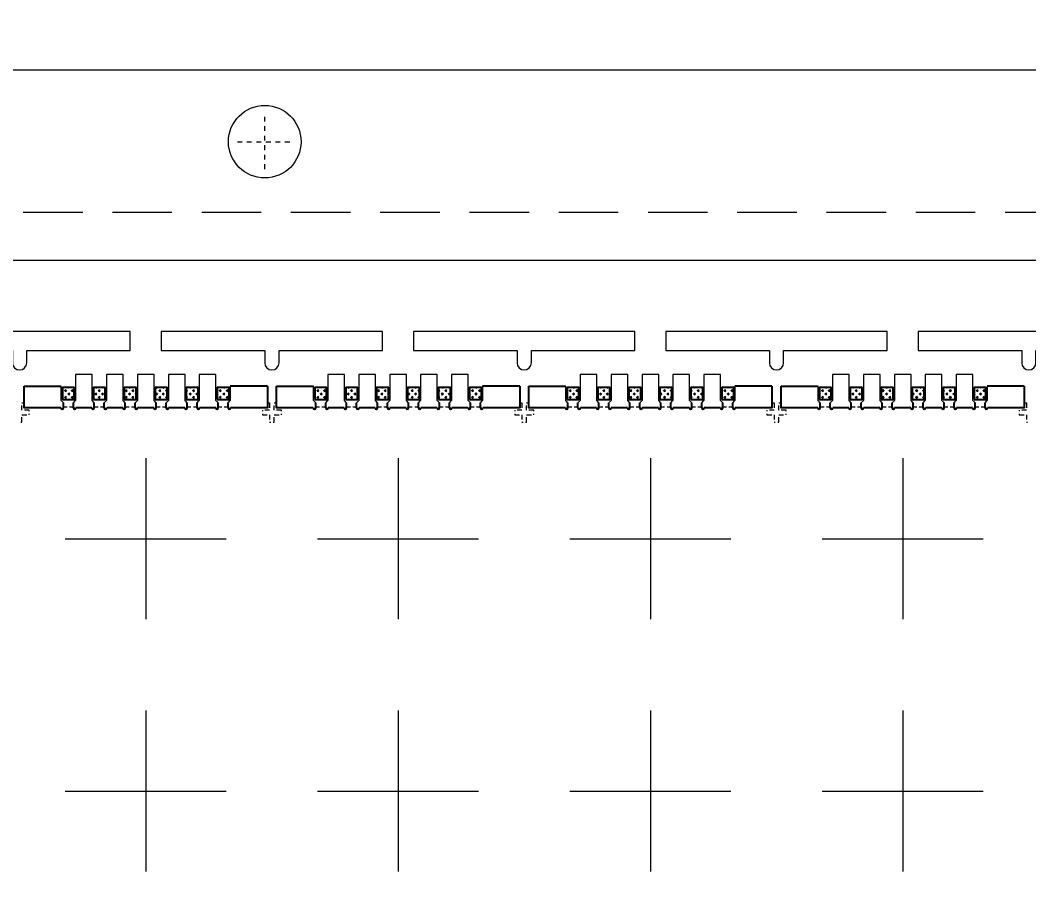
# Model space of a CAD drawing. Extents: x 2505 to 2922, y -308 to -10.
# Drawn here: x 2634.84 to 2656.03, y -91.64 to -73.31 of the extents above; entities that cross this region are included whole.
import ezdxf

# ---------------------------------------------------------------- set-up
doc = ezdxf.new("R2010")
doc.units = 0
doc.header["$LTSCALE"] = 5
doc.header["$MEASUREMENT"] = 0
for name, pattern in [('CENTER', [2, 1.25, -0.25, 0.25, -0.25]), ('HIDDEN', [0.375, 0.25, -0.125]), ('HIDDEN2', [4.7625, 3.175, -1.5875])]:
    doc.linetypes.add(name, pattern=pattern)
doc.layers.get('0').update_dxf_attribs({"linetype": 'CONTINUOUS'})
for name, color, linetype in [('1', 7, 'CONTINUOUS'), ('1D', 4, 'CONTINUOUS'), ('PLATING', 3, 'CONTINUOUS'), ('中心线', 1, 'CENTER')]:
    doc.layers.add(name, color=color, linetype=linetype)

msp = doc.modelspace()

# ---------------------------------------------------------------- hatches: boundary and pattern name
at = {"layer": 'PLATING', "lineweight": -3}
h = msp.add_hatch(dxfattribs=at)
h.set_pattern_fill('CROSS', color=3, scale=0.1)
h.set_pattern_definition([(315, (145.12963, -128.79987), (-0.070710678, -0.070710678), [0.05, -0.05]), (225, (145.16498, -128.79987), (-0.070710678, 0.070710678), [0.05, -0.05])])
h.paths.add_polyline_path([(2637.029, -81.0245), (2637.029, -81.2745), (2637.279, -81.2745), (2637.279, -81.0245)])
h.paths.add_polyline_path([(2636.379, -81.0245), (2636.379, -81.2745), (2636.629, -81.2745), (2636.629, -81.0245)])
h.paths.add_polyline_path([(2638.329, -81.0245), (2638.329, -81.2745), (2638.579, -81.2745), (2638.579, -81.0245)])
h.paths.add_polyline_path([(2635.729, -81.0245), (2635.729, -81.2745), (2635.979, -81.2745), (2635.979, -81.0245)])
h.paths.add_polyline_path([(2638.979, -81.0245), (2638.979, -81.2745), (2639.229, -81.2745), (2639.229, -81.0245)])
h.paths.add_polyline_path([(2637.679, -81.0245), (2637.679, -81.2745), (2637.929, -81.2745), (2637.929, -81.0245)])
h = msp.add_hatch(dxfattribs=at)
h.set_pattern_fill('CROSS', color=3, scale=0.1)
h.set_pattern_definition([(315, (150.42963, -128.79987), (-0.070710678, -0.070710678), [0.05, -0.05]), (225, (150.46498, -128.79987), (-0.070710678, 0.070710678), [0.05, -0.05])])
h.paths.add_polyline_path([(2642.329, -81.0245), (2642.329, -81.2745), (2642.579, -81.2745), (2642.579, -81.0245)])
h.paths.add_polyline_path([(2641.679, -81.0245), (2641.679, -81.2745), (2641.929, -81.2745), (2641.929, -81.0245)])
h.paths.add_polyline_path([(2643.629, -81.0245), (2643.629, -81.2745), (2643.879, -81.2745), (2643.879, -81.0245)])
h.paths.add_polyline_path([(2641.029, -81.0245), (2641.029, -81.2745), (2641.279, -81.2745), (2641.279, -81.0245)])
h.paths.add_polyline_path([(2644.279, -81.0245), (2644.279, -81.2745), (2644.529, -81.2745), (2644.529, -81.0245)])
h.paths.add_polyline_path([(2642.979, -81.0245), (2642.979, -81.2745), (2643.229, -81.2745), (2643.229, -81.0245)])
h = msp.add_hatch(dxfattribs=at)
h.set_pattern_fill('CROSS', color=3, scale=0.1)
h.set_pattern_definition([(315, (155.72963, -128.79987), (-0.070710678, -0.070710678), [0.05, -0.05]), (225, (155.76498, -128.79987), (-0.070710678, 0.070710678), [0.05, -0.05])])
h.paths.add_polyline_path([(2647.629, -81.0245), (2647.629, -81.2745), (2647.879, -81.2745), (2647.879, -81.0245)])
h.paths.add_polyline_path([(2646.979, -81.0245), (2646.979, -81.2745), (2647.229, -81.2745), (2647.229, -81.0245)])
h.paths.add_polyline_path([(2648.929, -81.0245), (2648.929, -81.2745), (2649.179, -81.2745), (2649.179, -81.0245)])
h.paths.add_polyline_path([(2646.329, -81.0245), (2646.329, -81.2745), (2646.579, -81.2745), (2646.579, -81.0245)])
h.paths.add_polyline_path([(2649.579, -81.0245), (2649.579, -81.2745), (2649.829, -81.2745), (2649.829, -81.0245)])
h.paths.add_polyline_path([(2648.279, -81.0245), (2648.279, -81.2745), (2648.529, -81.2745), (2648.529, -81.0245)])
h = msp.add_hatch(dxfattribs=at)
h.set_pattern_fill('CROSS', color=3, scale=0.1)
h.set_pattern_definition([(315, (161.02963, -128.79987), (-0.070710678, -0.070710678), [0.05, -0.05]), (225, (161.06498, -128.79987), (-0.070710678, 0.070710678), [0.05, -0.05])])
h.paths.add_polyline_path([(2652.929, -81.0245), (2652.929, -81.2745), (2653.179, -81.2745), (2653.179, -81.0245)])
h.paths.add_polyline_path([(2652.279, -81.0245), (2652.279, -81.2745), (2652.529, -81.2745), (2652.529, -81.0245)])
h.paths.add_polyline_path([(2654.229, -81.0245), (2654.229, -81.2745), (2654.479, -81.2745), (2654.479, -81.0245)])
h.paths.add_polyline_path([(2651.629, -81.0245), (2651.629, -81.2745), (2651.879, -81.2745), (2651.879, -81.0245)])
h.paths.add_polyline_path([(2654.879, -81.0245), (2654.879, -81.2745), (2655.129, -81.2745), (2655.129, -81.0245)])
h.paths.add_polyline_path([(2653.579, -81.0245), (2653.579, -81.2745), (2653.829, -81.2745), (2653.829, -81.0245)])

# ---------------------------------------------------------------- linework, layer by layer
for p, q in [((2634.924, -80.9995, -0.0325), (2635.704, -80.9995, -0.0325)), ((2640.034, -80.9995, -0.0325), (2639.254, -80.9995, -0.0325)), ((2640.224, -80.9995, -0.0325), (2641.004, -80.9995, -0.0325)), ((2645.334, -80.9995, -0.0325), (2644.554, -80.9995, -0.0325)), ((2645.524, -80.9995, -0.0325), (2646.304, -80.9995, -0.0325)), ((2650.634, -80.9995, -0.0325), (2649.854, -80.9995, -0.0325)), ((2650.824, -80.9995, -0.0325), (2651.604, -80.9995, -0.0325)), ((2655.934, -80.9995, -0.0325), (2655.154, -80.9995, -0.0325)), ((2635.749, -81.4545, -0.0325), (2635.749, -81.3495, -0.0325)), ((2635.959, -81.4545, -0.0325), (2635.959, -81.3495, -0.0325)), ((2636.399, -81.4545, -0.0325), (2636.399, -81.3495, -0.0325)), ((2636.609, -81.4545, -0.0325), (2636.609, -81.3495, -0.0325)), ((2637.049, -81.4545, -0.0325), (2637.049, -81.3495, -0.0325)), ((2637.259, -81.4545, -0.0325), (2637.259, -81.3495, -0.0325)), ((2637.699, -81.4545, -0.0325), (2637.699, -81.3495, -0.0325)), ((2637.909, -81.4545, -0.0325), (2637.909, -81.3495, -0.0325)), ((2638.349, -81.4545, -0.0325), (2638.349, -81.3495, -0.0325)), ((2638.559, -81.4545, -0.0325), (2638.559, -81.3495, -0.0325)), ((2638.999, -81.4545, -0.0325), (2638.999, -81.3495, -0.0325)), ((2639.209, -81.4545, -0.0325), (2639.209, -81.3495, -0.0325)), ((2641.049, -81.4545, -0.0325), (2641.049, -81.3495, -0.0325)), ((2641.259, -81.4545, -0.0325), (2641.259, -81.3495, -0.0325)), ((2641.699, -81.4545, -0.0325), (2641.699, -81.3495, -0.0325)), ((2641.909, -81.4545, -0.0325), (2641.909, -81.3495, -0.0325)), ((2642.349, -81.4545, -0.0325), (2642.349, -81.3495, -0.0325)), ((2642.559, -81.4545, -0.0325), (2642.559, -81.3495, -0.0325)), ((2642.999, -81.4545, -0.0325), (2642.999, -81.3495, -0.0325)), ((2643.209, -81.4545, -0.0325), (2643.209, -81.3495, -0.0325)), ((2643.649, -81.4545, -0.0325), (2643.649, -81.3495, -0.0325)), ((2643.859, -81.4545, -0.0325), (2643.859, -81.3495, -0.0325)), ((2644.299, -81.4545, -0.0325), (2644.299, -81.3495, -0.0325)), ((2644.509, -81.4545, -0.0325), (2644.509, -81.3495, -0.0325)), ((2646.349, -81.4545, -0.0325), (2646.349, -81.3495, -0.0325)), ((2646.559, -81.4545, -0.0325), (2646.559, -81.3495, -0.0325)), ((2646.999, -81.4545, -0.0325), (2646.999, -81.3495, -0.0325)), ((2647.209, -81.4545, -0.0325), (2647.209, -81.3495, -0.0325)), ((2647.649, -81.4545, -0.0325), (2647.649, -81.3495, -0.0325)), ((2647.859, -81.4545, -0.0325), (2647.859, -81.3495, -0.0325)), ((2648.299, -81.4545, -0.0325), (2648.299, -81.3495, -0.0325)), ((2648.509, -81.4545, -0.0325), (2648.509, -81.3495, -0.0325)), ((2648.949, -81.4545, -0.0325), (2648.949, -81.3495, -0.0325)), ((2649.159, -81.4545, -0.0325), (2649.159, -81.3495, -0.0325)), ((2649.599, -81.4545, -0.0325), (2649.599, -81.3495, -0.0325)), ((2649.809, -81.4545, -0.0325), (2649.809, -81.3495, -0.0325)), ((2651.649, -81.4545, -0.0325), (2651.649, -81.3495, -0.0325)), ((2651.859, -81.4545, -0.0325), (2651.859, -81.3495, -0.0325)), ((2652.299, -81.4545, -0.0325), (2652.299, -81.3495, -0.0325)), ((2652.509, -81.4545, -0.0325), (2652.509, -81.3495, -0.0325)), ((2652.949, -81.4545, -0.0325), (2652.949, -81.3495, -0.0325)), ((2653.159, -81.4545, -0.0325), (2653.159, -81.3495, -0.0325)), ((2653.599, -81.4545, -0.0325), (2653.599, -81.3495, -0.0325)), ((2653.809, -81.4545, -0.0325), (2653.809, -81.3495, -0.0325)), ((2654.249, -81.4545, -0.0325), (2654.249, -81.3495, -0.0325)), ((2654.459, -81.4545, -0.0325), (2654.459, -81.3495, -0.0325)), ((2654.899, -81.4545, -0.0325), (2654.899, -81.3495, -0.0325)), ((2655.109, -81.4545, -0.0325), (2655.109, -81.3495, -0.0325))]:
    msp.add_line(p, q)
at = {"lineweight": 0, "elevation": -0.0325}
msp.add_lwpolyline([(2677.229, -152.3495), (2601.729, -152.3495), (2600.729, -151.3495), (2600.729, -140.8495), (2601.329, -140.8495, 0.4142136), (2601.729, -140.4495), (2601.729, -121.2495, 0.4142136), (2601.329, -120.8495), (2600.729, -120.8495), (2600.729, -105.8495), (2601.329, -105.8495, 0.4142136), (2601.729, -105.4495), (2601.729, -86.2495, 0.4142136), (2601.329, -85.8495), (2600.729, -85.8495), (2600.729, -75.3495), (2601.729, -74.3495), (2677.229, -74.3495)], format="xyb", dxfattribs=at)
at = {"color": 1, "lineweight": 0, "elevation": -0.0325}
msp.add_lwpolyline([(2677.229, -148.3495), (2605.229, -148.3495), (2605.229, -78.3495), (2677.229, -78.3495)], dxfattribs=at)
at = {"lineweight": 0, "elevation": -0.0325}
for points in [[(2634.679, -80.5045, 1), (2634.979, -80.5045), (2634.979, -80.2495), (2637.154, -80.2495), (2637.154, -79.8495), (2632.504, -79.8495), (2632.504, -80.2495), (2634.679, -80.2495)], [(2639.979, -80.5045, 1), (2640.279, -80.5045), (2640.279, -80.2495), (2642.454, -80.2495), (2642.454, -79.8495), (2637.804, -79.8495), (2637.804, -80.2495), (2639.979, -80.2495)], [(2645.279, -80.5045, 1), (2645.579, -80.5045), (2645.579, -80.2495), (2647.754, -80.2495), (2647.754, -79.8495), (2643.104, -79.8495), (2643.104, -80.2495), (2645.279, -80.2495)], [(2650.579, -80.5045, 1), (2650.879, -80.5045), (2650.879, -80.2495), (2653.054, -80.2495), (2653.054, -79.8495), (2648.404, -79.8495), (2648.404, -80.2495), (2650.579, -80.2495)], [(2655.879, -80.5045, 1), (2656.179, -80.5045), (2656.179, -80.2495), (2658.354, -80.2495), (2658.354, -79.8495), (2653.704, -79.8495), (2653.704, -80.2495), (2655.879, -80.2495)]]:
    msp.add_lwpolyline(points, format="xyb", close=True, dxfattribs=at)
at = {"elevation": -0.0325}
for points in [[(2635.699, -81.4545), (2634.924, -81.4545), (2634.924, -80.9995)], [(2640.034, -80.9995), (2640.034, -81.4545), (2639.259, -81.4545)], [(2640.999, -81.4545), (2640.224, -81.4545), (2640.224, -80.9995)], [(2645.334, -80.9995), (2645.334, -81.4545), (2644.559, -81.4545)], [(2646.299, -81.4545), (2645.524, -81.4545), (2645.524, -80.9995)], [(2650.634, -80.9995), (2650.634, -81.4545), (2649.859, -81.4545)], [(2651.599, -81.4545), (2650.824, -81.4545), (2650.824, -80.9995)], [(2655.934, -80.9995), (2655.934, -81.4545), (2655.159, -81.4545)], [(2636.349, -81.4545), (2636.009, -81.4545)], [(2636.999, -81.4545), (2636.659, -81.4545)], [(2637.649, -81.4545), (2637.309, -81.4545)], [(2638.299, -81.4545), (2637.959, -81.4545)], [(2638.949, -81.4545), (2638.609, -81.4545)], [(2641.649, -81.4545), (2641.309, -81.4545)], [(2642.299, -81.4545), (2641.959, -81.4545)], [(2642.949, -81.4545), (2642.609, -81.4545)], [(2643.599, -81.4545), (2643.259, -81.4545)], [(2644.249, -81.4545), (2643.909, -81.4545)], [(2646.949, -81.4545), (2646.609, -81.4545)], [(2647.599, -81.4545), (2647.259, -81.4545)], [(2648.249, -81.4545), (2647.909, -81.4545)], [(2648.899, -81.4545), (2648.559, -81.4545)], [(2649.549, -81.4545), (2649.209, -81.4545)], [(2652.249, -81.4545), (2651.909, -81.4545)], [(2652.899, -81.4545), (2652.559, -81.4545)], [(2653.549, -81.4545), (2653.209, -81.4545)], [(2654.199, -81.4545), (2653.859, -81.4545)], [(2654.849, -81.4545), (2654.509, -81.4545)]]:
    msp.add_lwpolyline(points, dxfattribs=at)
at = {"lineweight": 0}
msp.add_circle((2639.979, -75.8615, -0.0325), 0.762, dxfattribs=at)
for centre in [(2635.724, -81.4545, -0.0325), (2635.984, -81.4545, -0.0325), (2636.374, -81.4545, -0.0325), (2636.634, -81.4545, -0.0325), (2637.024, -81.4545, -0.0325), (2637.284, -81.4545, -0.0325), (2637.674, -81.4545, -0.0325), (2637.934, -81.4545, -0.0325), (2638.324, -81.4545, -0.0325), (2638.584, -81.4545, -0.0325), (2638.974, -81.4545, -0.0325), (2639.234, -81.4545, -0.0325), (2641.024, -81.4545, -0.0325), (2641.284, -81.4545, -0.0325), (2641.674, -81.4545, -0.0325), (2641.934, -81.4545, -0.0325), (2642.324, -81.4545, -0.0325), (2642.584, -81.4545, -0.0325), (2642.974, -81.4545, -0.0325), (2643.234, -81.4545, -0.0325), (2643.624, -81.4545, -0.0325), (2643.884, -81.4545, -0.0325), (2644.274, -81.4545, -0.0325), (2644.534, -81.4545, -0.0325), (2646.324, -81.4545, -0.0325), (2646.584, -81.4545, -0.0325), (2646.974, -81.4545, -0.0325), (2647.234, -81.4545, -0.0325), (2647.624, -81.4545, -0.0325), (2647.884, -81.4545, -0.0325), (2648.274, -81.4545, -0.0325), (2648.534, -81.4545, -0.0325), (2648.924, -81.4545, -0.0325), (2649.184, -81.4545, -0.0325), (2649.574, -81.4545, -0.0325), (2649.834, -81.4545, -0.0325), (2651.624, -81.4545, -0.0325), (2651.884, -81.4545, -0.0325), (2652.274, -81.4545, -0.0325), (2652.534, -81.4545, -0.0325), (2652.924, -81.4545, -0.0325), (2653.184, -81.4545, -0.0325), (2653.574, -81.4545, -0.0325), (2653.834, -81.4545, -0.0325), (2654.224, -81.4545, -0.0325), (2654.484, -81.4545, -0.0325), (2654.874, -81.4545, -0.0325), (2655.134, -81.4545, -0.0325)]:
    msp.add_arc(centre, 0.025, 180, 360)
at = {"layer": '1', "color": 0, "lineweight": 0}
for p, q in [((2636.004, -80.7495, -0.0325), (2636.004, -81.2995, -0.0325)), ((2636.354, -80.7495, -0.0325), (2636.004, -80.7495, -0.0325)), ((2636.354, -81.2995, -0.0325), (2636.354, -80.7495, -0.0325)), ((2636.654, -80.7495, -0.0325), (2636.654, -81.2995, -0.0325)), ((2637.004, -80.7495, -0.0325), (2636.654, -80.7495, -0.0325)), ((2637.004, -81.2995, -0.0325), (2637.004, -80.7495, -0.0325)), ((2637.304, -80.7495, -0.0325), (2637.304, -81.2995, -0.0325)), ((2637.654, -80.7495, -0.0325), (2637.304, -80.7495, -0.0325)), ((2637.654, -81.2995, -0.0325), (2637.654, -80.7495, -0.0325)), ((2637.954, -80.7495, -0.0325), (2637.954, -81.2995, -0.0325)), ((2638.304, -80.7495, -0.0325), (2637.954, -80.7495, -0.0325)), ((2638.304, -81.2995, -0.0325), (2638.304, -80.7495, -0.0325)), ((2638.604, -80.7495, -0.0325), (2638.604, -81.2995, -0.0325)), ((2638.954, -80.7495, -0.0325), (2638.604, -80.7495, -0.0325)), ((2638.954, -81.2995, -0.0325), (2638.954, -80.7495, -0.0325)), ((2641.304, -80.7495, -0.0325), (2641.304, -81.2995, -0.0325)), ((2641.654, -80.7495, -0.0325), (2641.304, -80.7495, -0.0325)), ((2641.654, -81.2995, -0.0325), (2641.654, -80.7495, -0.0325)), ((2641.954, -80.7495, -0.0325), (2641.954, -81.2995, -0.0325)), ((2642.304, -80.7495, -0.0325), (2641.954, -80.7495, -0.0325)), ((2642.304, -81.2995, -0.0325), (2642.304, -80.7495, -0.0325)), ((2642.604, -80.7495, -0.0325), (2642.604, -81.2995, -0.0325)), ((2642.954, -80.7495, -0.0325), (2642.604, -80.7495, -0.0325)), ((2642.954, -81.2995, -0.0325), (2642.954, -80.7495, -0.0325)), ((2643.254, -80.7495, -0.0325), (2643.254, -81.2995, -0.0325)), ((2643.604, -80.7495, -0.0325), (2643.254, -80.7495, -0.0325)), ((2643.604, -81.2995, -0.0325), (2643.604, -80.7495, -0.0325)), ((2643.904, -80.7495, -0.0325), (2643.904, -81.2995, -0.0325)), ((2644.254, -80.7495, -0.0325), (2643.904, -80.7495, -0.0325)), ((2644.254, -81.2995, -0.0325), (2644.254, -80.7495, -0.0325)), ((2646.604, -80.7495, -0.0325), (2646.604, -81.2995, -0.0325)), ((2646.954, -80.7495, -0.0325), (2646.604, -80.7495, -0.0325)), ((2646.954, -81.2995, -0.0325), (2646.954, -80.7495, -0.0325)), ((2647.254, -80.7495, -0.0325), (2647.254, -81.2995, -0.0325)), ((2647.604, -80.7495, -0.0325), (2647.254, -80.7495, -0.0325)), ((2647.604, -81.2995, -0.0325), (2647.604, -80.7495, -0.0325)), ((2647.904, -80.7495, -0.0325), (2647.904, -81.2995, -0.0325)), ((2648.254, -80.7495, -0.0325), (2647.904, -80.7495, -0.0325)), ((2648.254, -81.2995, -0.0325), (2648.254, -80.7495, -0.0325)), ((2648.554, -80.7495, -0.0325), (2648.554, -81.2995, -0.0325)), ((2648.904, -80.7495, -0.0325), (2648.554, -80.7495, -0.0325)), ((2648.904, -81.2995, -0.0325), (2648.904, -80.7495, -0.0325)), ((2649.204, -80.7495, -0.0325), (2649.204, -81.2995, -0.0325)), ((2649.554, -80.7495, -0.0325), (2649.204, -80.7495, -0.0325)), ((2649.554, -81.2995, -0.0325), (2649.554, -80.7495, -0.0325)), ((2651.904, -80.7495, -0.0325), (2651.904, -81.2995, -0.0325)), ((2652.254, -80.7495, -0.0325), (2651.904, -80.7495, -0.0325)), ((2652.254, -81.2995, -0.0325), (2652.254, -80.7495, -0.0325)), ((2652.554, -80.7495, -0.0325), (2652.554, -81.2995, -0.0325)), ((2652.904, -80.7495, -0.0325), (2652.554, -80.7495, -0.0325)), ((2652.904, -81.2995, -0.0325), (2652.904, -80.7495, -0.0325)), ((2653.204, -80.7495, -0.0325), (2653.204, -81.2995, -0.0325)), ((2653.554, -80.7495, -0.0325), (2653.204, -80.7495, -0.0325)), ((2653.554, -81.2995, -0.0325), (2653.554, -80.7495, -0.0325)), ((2653.854, -80.7495, -0.0325), (2653.854, -81.2995, -0.0325)), ((2654.204, -80.7495, -0.0325), (2653.854, -80.7495, -0.0325)), ((2654.204, -81.2995, -0.0325), (2654.204, -80.7495, -0.0325)), ((2654.504, -80.7495, -0.0325), (2654.504, -81.2995, -0.0325)), ((2654.854, -80.7495, -0.0325), (2654.504, -80.7495, -0.0325)), ((2654.854, -81.2995, -0.0325), (2654.854, -80.7495, -0.0325)), ((2635.704, -81.2995, -0.0325), (2635.704, -80.9995, -0.0325)), ((2639.254, -80.9995, -0.0325), (2639.254, -81.2995, -0.0325)), ((2641.004, -81.2995, -0.0325), (2641.004, -80.9995, -0.0325)), ((2644.554, -80.9995, -0.0325), (2644.554, -81.2995, -0.0325)), ((2646.304, -81.2995, -0.0325), (2646.304, -80.9995, -0.0325)), ((2649.854, -80.9995, -0.0325), (2649.854, -81.2995, -0.0325)), ((2651.604, -81.2995, -0.0325), (2651.604, -80.9995, -0.0325)), ((2655.154, -80.9995, -0.0325), (2655.154, -81.2995, -0.0325)), ((2635.749, -81.3495, -0.0325), (2635.704, -81.2995, -0.0325)), ((2635.959, -81.3495, -0.0325), (2636.004, -81.2995, -0.0325)), ((2636.399, -81.3495, -0.0325), (2636.354, -81.2995, -0.0325)), ((2636.609, -81.3495, -0.0325), (2636.654, -81.2995, -0.0325)), ((2637.049, -81.3495, -0.0325), (2637.004, -81.2995, -0.0325)), ((2637.259, -81.3495, -0.0325), (2637.304, -81.2995, -0.0325)), ((2637.699, -81.3495, -0.0325), (2637.654, -81.2995, -0.0325)), ((2637.909, -81.3495, -0.0325), (2637.954, -81.2995, -0.0325)), ((2638.349, -81.3495, -0.0325), (2638.304, -81.2995, -0.0325)), ((2638.559, -81.3495, -0.0325), (2638.604, -81.2995, -0.0325)), ((2638.999, -81.3495, -0.0325), (2638.954, -81.2995, -0.0325)), ((2639.209, -81.3495, -0.0325), (2639.254, -81.2995, -0.0325)), ((2641.049, -81.3495, -0.0325), (2641.004, -81.2995, -0.0325)), ((2641.259, -81.3495, -0.0325), (2641.304, -81.2995, -0.0325)), ((2641.699, -81.3495, -0.0325), (2641.654, -81.2995, -0.0325)), ((2641.909, -81.3495, -0.0325), (2641.954, -81.2995, -0.0325)), ((2642.349, -81.3495, -0.0325), (2642.304, -81.2995, -0.0325)), ((2642.559, -81.3495, -0.0325), (2642.604, -81.2995, -0.0325)), ((2642.999, -81.3495, -0.0325), (2642.954, -81.2995, -0.0325)), ((2643.209, -81.3495, -0.0325), (2643.254, -81.2995, -0.0325)), ((2643.649, -81.3495, -0.0325), (2643.604, -81.2995, -0.0325)), ((2643.859, -81.3495, -0.0325), (2643.904, -81.2995, -0.0325)), ((2644.299, -81.3495, -0.0325), (2644.254, -81.2995, -0.0325)), ((2644.509, -81.3495, -0.0325), (2644.554, -81.2995, -0.0325)), ((2646.349, -81.3495, -0.0325), (2646.304, -81.2995, -0.0325)), ((2646.559, -81.3495, -0.0325), (2646.604, -81.2995, -0.0325)), ((2646.999, -81.3495, -0.0325), (2646.954, -81.2995, -0.0325)), ((2647.209, -81.3495, -0.0325), (2647.254, -81.2995, -0.0325)), ((2647.649, -81.3495, -0.0325), (2647.604, -81.2995, -0.0325)), ((2647.859, -81.3495, -0.0325), (2647.904, -81.2995, -0.0325)), ((2648.299, -81.3495, -0.0325), (2648.254, -81.2995, -0.0325)), ((2648.509, -81.3495, -0.0325), (2648.554, -81.2995, -0.0325)), ((2648.949, -81.3495, -0.0325), (2648.904, -81.2995, -0.0325)), ((2649.159, -81.3495, -0.0325), (2649.204, -81.2995, -0.0325)), ((2649.599, -81.3495, -0.0325), (2649.554, -81.2995, -0.0325)), ((2649.809, -81.3495, -0.0325), (2649.854, -81.2995, -0.0325)), ((2651.649, -81.3495, -0.0325), (2651.604, -81.2995, -0.0325)), ((2651.859, -81.3495, -0.0325), (2651.904, -81.2995, -0.0325)), ((2652.299, -81.3495, -0.0325), (2652.254, -81.2995, -0.0325)), ((2652.509, -81.3495, -0.0325), (2652.554, -81.2995, -0.0325)), ((2652.949, -81.3495, -0.0325), (2652.904, -81.2995, -0.0325)), ((2653.159, -81.3495, -0.0325), (2653.204, -81.2995, -0.0325)), ((2653.599, -81.3495, -0.0325), (2653.554, -81.2995, -0.0325)), ((2653.809, -81.3495, -0.0325), (2653.854, -81.2995, -0.0325)), ((2654.249, -81.3495, -0.0325), (2654.204, -81.2995, -0.0325)), ((2654.459, -81.3495, -0.0325), (2654.504, -81.2995, -0.0325)), ((2654.899, -81.3495, -0.0325), (2654.854, -81.2995, -0.0325)), ((2655.109, -81.3495, -0.0325), (2655.154, -81.2995, -0.0325))]:
    msp.add_line(p, q, dxfattribs=at)
at = {"layer": '1D', "color": 4, "linetype": 'HIDDEN', "lineweight": 0, "ltscale": 0.05}
for p, q in [((2639.979, -76.4365, -0.0325), (2639.979, -75.2865, -0.0325)), ((2639.404, -75.8615, -0.0325), (2640.554, -75.8615, -0.0325))]:
    msp.add_line(p, q, dxfattribs=at)
at = {"layer": '1D', "color": 4, "linetype": 'HIDDEN', "lineweight": 0}
msp.add_line((2681.155, -77.3495, -0.0325), (2600.729, -77.3495, -0.0325), dxfattribs=at)
at = {"layer": '1D', "color": 4, "linetype": 'HIDDEN', "lineweight": 0, "ltscale": 0.05, "elevation": -0.0325}
for points in [[(2635.029, -81.5245), (2635.029, -81.4995), (2634.879, -81.4995), (2634.879, -81.3495), (2634.924, -81.3495)], [(2640.034, -81.3495), (2640.079, -81.3495), (2640.079, -81.4995), (2639.929, -81.4995), (2639.929, -81.5245)], [(2640.329, -81.5245), (2640.329, -81.4995), (2640.179, -81.4995), (2640.179, -81.3495), (2640.224, -81.3495)], [(2645.334, -81.3495), (2645.379, -81.3495), (2645.379, -81.4995), (2645.229, -81.4995), (2645.229, -81.5245)], [(2645.629, -81.5245), (2645.629, -81.4995), (2645.479, -81.4995), (2645.479, -81.3495), (2645.524, -81.3495)], [(2650.634, -81.3495), (2650.679, -81.3495), (2650.679, -81.4995), (2650.529, -81.4995), (2650.529, -81.5245)], [(2650.929, -81.5245), (2650.929, -81.4995), (2650.779, -81.4995), (2650.779, -81.3495), (2650.824, -81.3495)], [(2655.934, -81.3495), (2655.979, -81.3495), (2655.979, -81.4995), (2655.829, -81.4995), (2655.829, -81.5245)], [(2634.854, -81.7495), (2634.879, -81.7495), (2634.879, -81.5995), (2635.029, -81.5995), (2635.029, -81.5745)], [(2639.929, -81.5745), (2639.929, -81.5995), (2640.079, -81.5995), (2640.079, -81.7495), (2640.104, -81.7495)], [(2640.154, -81.7495), (2640.179, -81.7495), (2640.179, -81.5995), (2640.329, -81.5995), (2640.329, -81.5745)], [(2645.229, -81.5745), (2645.229, -81.5995), (2645.379, -81.5995), (2645.379, -81.7495), (2645.404, -81.7495)], [(2645.454, -81.7495), (2645.479, -81.7495), (2645.479, -81.5995), (2645.629, -81.5995), (2645.629, -81.5745)], [(2650.529, -81.5745), (2650.529, -81.5995), (2650.679, -81.5995), (2650.679, -81.7495), (2650.704, -81.7495)], [(2650.754, -81.7495), (2650.779, -81.7495), (2650.779, -81.5995), (2650.929, -81.5995), (2650.929, -81.5745)], [(2655.829, -81.5745), (2655.829, -81.5995), (2655.979, -81.5995), (2655.979, -81.7495), (2656.004, -81.7495)]]:
    msp.add_lwpolyline(points, dxfattribs=at)
at = {"layer": '1D', "linetype": 'HIDDEN2', "lineweight": 13, "ltscale": 0.005, "elevation": -0.0325}
for points in [[(2635.749, -81.4295), (2635.829, -81.4295)], [(2635.879, -81.4295), (2635.959, -81.4295)], [(2636.399, -81.4295), (2636.479, -81.4295)], [(2636.529, -81.4295), (2636.609, -81.4295)], [(2637.049, -81.4295), (2637.129, -81.4295)], [(2637.179, -81.4295), (2637.259, -81.4295)], [(2637.699, -81.4295), (2637.779, -81.4295)], [(2637.829, -81.4295), (2637.909, -81.4295)], [(2638.349, -81.4295), (2638.429, -81.4295)], [(2638.479, -81.4295), (2638.559, -81.4295)], [(2638.999, -81.4295), (2639.079, -81.4295)], [(2639.129, -81.4295), (2639.209, -81.4295)], [(2641.049, -81.4295), (2641.129, -81.4295)], [(2641.179, -81.4295), (2641.259, -81.4295)], [(2641.699, -81.4295), (2641.779, -81.4295)], [(2641.829, -81.4295), (2641.909, -81.4295)], [(2642.349, -81.4295), (2642.429, -81.4295)], [(2642.479, -81.4295), (2642.559, -81.4295)], [(2642.999, -81.4295), (2643.079, -81.4295)], [(2643.129, -81.4295), (2643.209, -81.4295)], [(2643.649, -81.4295), (2643.729, -81.4295)], [(2643.779, -81.4295), (2643.859, -81.4295)], [(2644.299, -81.4295), (2644.379, -81.4295)], [(2644.429, -81.4295), (2644.509, -81.4295)], [(2646.349, -81.4295), (2646.429, -81.4295)], [(2646.479, -81.4295), (2646.559, -81.4295)], [(2646.999, -81.4295), (2647.079, -81.4295)], [(2647.129, -81.4295), (2647.209, -81.4295)], [(2647.649, -81.4295), (2647.729, -81.4295)], [(2647.779, -81.4295), (2647.859, -81.4295)], [(2648.299, -81.4295), (2648.379, -81.4295)], [(2648.429, -81.4295), (2648.509, -81.4295)], [(2648.949, -81.4295), (2649.029, -81.4295)], [(2649.079, -81.4295), (2649.159, -81.4295)], [(2649.599, -81.4295), (2649.679, -81.4295)], [(2649.729, -81.4295), (2649.809, -81.4295)], [(2651.649, -81.4295), (2651.729, -81.4295)], [(2651.779, -81.4295), (2651.859, -81.4295)], [(2652.299, -81.4295), (2652.379, -81.4295)], [(2652.429, -81.4295), (2652.509, -81.4295)], [(2652.949, -81.4295), (2653.029, -81.4295)], [(2653.079, -81.4295), (2653.159, -81.4295)], [(2653.599, -81.4295), (2653.679, -81.4295)], [(2653.729, -81.4295), (2653.809, -81.4295)], [(2654.249, -81.4295), (2654.329, -81.4295)], [(2654.379, -81.4295), (2654.459, -81.4295)], [(2654.899, -81.4295), (2654.979, -81.4295)], [(2655.029, -81.4295), (2655.109, -81.4295)]]:
    msp.add_lwpolyline(points, dxfattribs=at)
at = {"layer": 'PLATING', "color": 3, "lineweight": -3, "elevation": -0.0325}
for points in [[(2635.729, -81.2745), (2635.979, -81.2745), (2635.979, -81.0245), (2635.729, -81.0245)], [(2636.379, -81.2745), (2636.629, -81.2745), (2636.629, -81.0245), (2636.379, -81.0245)], [(2637.029, -81.2745), (2637.279, -81.2745), (2637.279, -81.0245), (2637.029, -81.0245)], [(2637.679, -81.2745), (2637.929, -81.2745), (2637.929, -81.0245), (2637.679, -81.0245)], [(2638.329, -81.2745), (2638.579, -81.2745), (2638.579, -81.0245), (2638.329, -81.0245)], [(2638.979, -81.2745), (2639.229, -81.2745), (2639.229, -81.0245), (2638.979, -81.0245)], [(2641.029, -81.2745), (2641.279, -81.2745), (2641.279, -81.0245), (2641.029, -81.0245)], [(2641.679, -81.2745), (2641.929, -81.2745), (2641.929, -81.0245), (2641.679, -81.0245)], [(2642.329, -81.2745), (2642.579, -81.2745), (2642.579, -81.0245), (2642.329, -81.0245)], [(2642.979, -81.2745), (2643.229, -81.2745), (2643.229, -81.0245), (2642.979, -81.0245)], [(2643.629, -81.2745), (2643.879, -81.2745), (2643.879, -81.0245), (2643.629, -81.0245)], [(2644.279, -81.2745), (2644.529, -81.2745), (2644.529, -81.0245), (2644.279, -81.0245)], [(2646.329, -81.2745), (2646.579, -81.2745), (2646.579, -81.0245), (2646.329, -81.0245)], [(2646.979, -81.2745), (2647.229, -81.2745), (2647.229, -81.0245), (2646.979, -81.0245)], [(2647.629, -81.2745), (2647.879, -81.2745), (2647.879, -81.0245), (2647.629, -81.0245)], [(2648.279, -81.2745), (2648.529, -81.2745), (2648.529, -81.0245), (2648.279, -81.0245)], [(2648.929, -81.2745), (2649.179, -81.2745), (2649.179, -81.0245), (2648.929, -81.0245)], [(2649.579, -81.2745), (2649.829, -81.2745), (2649.829, -81.0245), (2649.579, -81.0245)], [(2651.629, -81.2745), (2651.879, -81.2745), (2651.879, -81.0245), (2651.629, -81.0245)], [(2652.279, -81.2745), (2652.529, -81.2745), (2652.529, -81.0245), (2652.279, -81.0245)], [(2652.929, -81.2745), (2653.179, -81.2745), (2653.179, -81.0245), (2652.929, -81.0245)], [(2653.579, -81.2745), (2653.829, -81.2745), (2653.829, -81.0245), (2653.579, -81.0245)], [(2654.229, -81.2745), (2654.479, -81.2745), (2654.479, -81.0245), (2654.229, -81.0245)], [(2654.879, -81.2745), (2655.129, -81.2745), (2655.129, -81.0245), (2654.879, -81.0245)]]:
    msp.add_lwpolyline(points, close=True, dxfattribs=at)
at = {"layer": '中心线', "linetype": 'CENTER', "lineweight": 0}
for p, q in [((2637.479, -82.5087, -0.0325), (2637.479, -85.8902, -0.0325)), ((2642.779, -82.5087, -0.0325), (2642.779, -85.8902, -0.0325)), ((2648.079, -82.5087, -0.0325), (2648.079, -85.8902, -0.0325)), ((2653.379, -82.5087, -0.0325), (2653.379, -85.8902, -0.0325)), ((2635.7883, -84.1995, -0.0325), (2639.1698, -84.1995, -0.0325)), ((2641.0883, -84.1995, -0.0325), (2644.4698, -84.1995, -0.0325)), ((2646.3883, -84.1995, -0.0325), (2649.7698, -84.1995, -0.0325)), ((2651.6883, -84.1995, -0.0325), (2655.0698, -84.1995, -0.0325)), ((2637.479, -87.8087, -0.0325), (2637.479, -91.1902, -0.0325)), ((2642.779, -87.8087, -0.0325), (2642.779, -91.1902, -0.0325)), ((2648.079, -87.8087, -0.0325), (2648.079, -91.1902, -0.0325)), ((2653.379, -87.8087, -0.0325), (2653.379, -91.1902, -0.0325)), ((2635.7883, -89.4995, -0.0325), (2639.1698, -89.4995, -0.0325)), ((2641.0883, -89.4995, -0.0325), (2644.4698, -89.4995, -0.0325)), ((2646.3883, -89.4995, -0.0325), (2649.7698, -89.4995, -0.0325)), ((2651.6883, -89.4995, -0.0325), (2655.0698, -89.4995, -0.0325))]:
    msp.add_line(p, q, dxfattribs=at)

doc.saveas('drawing.dxf')
